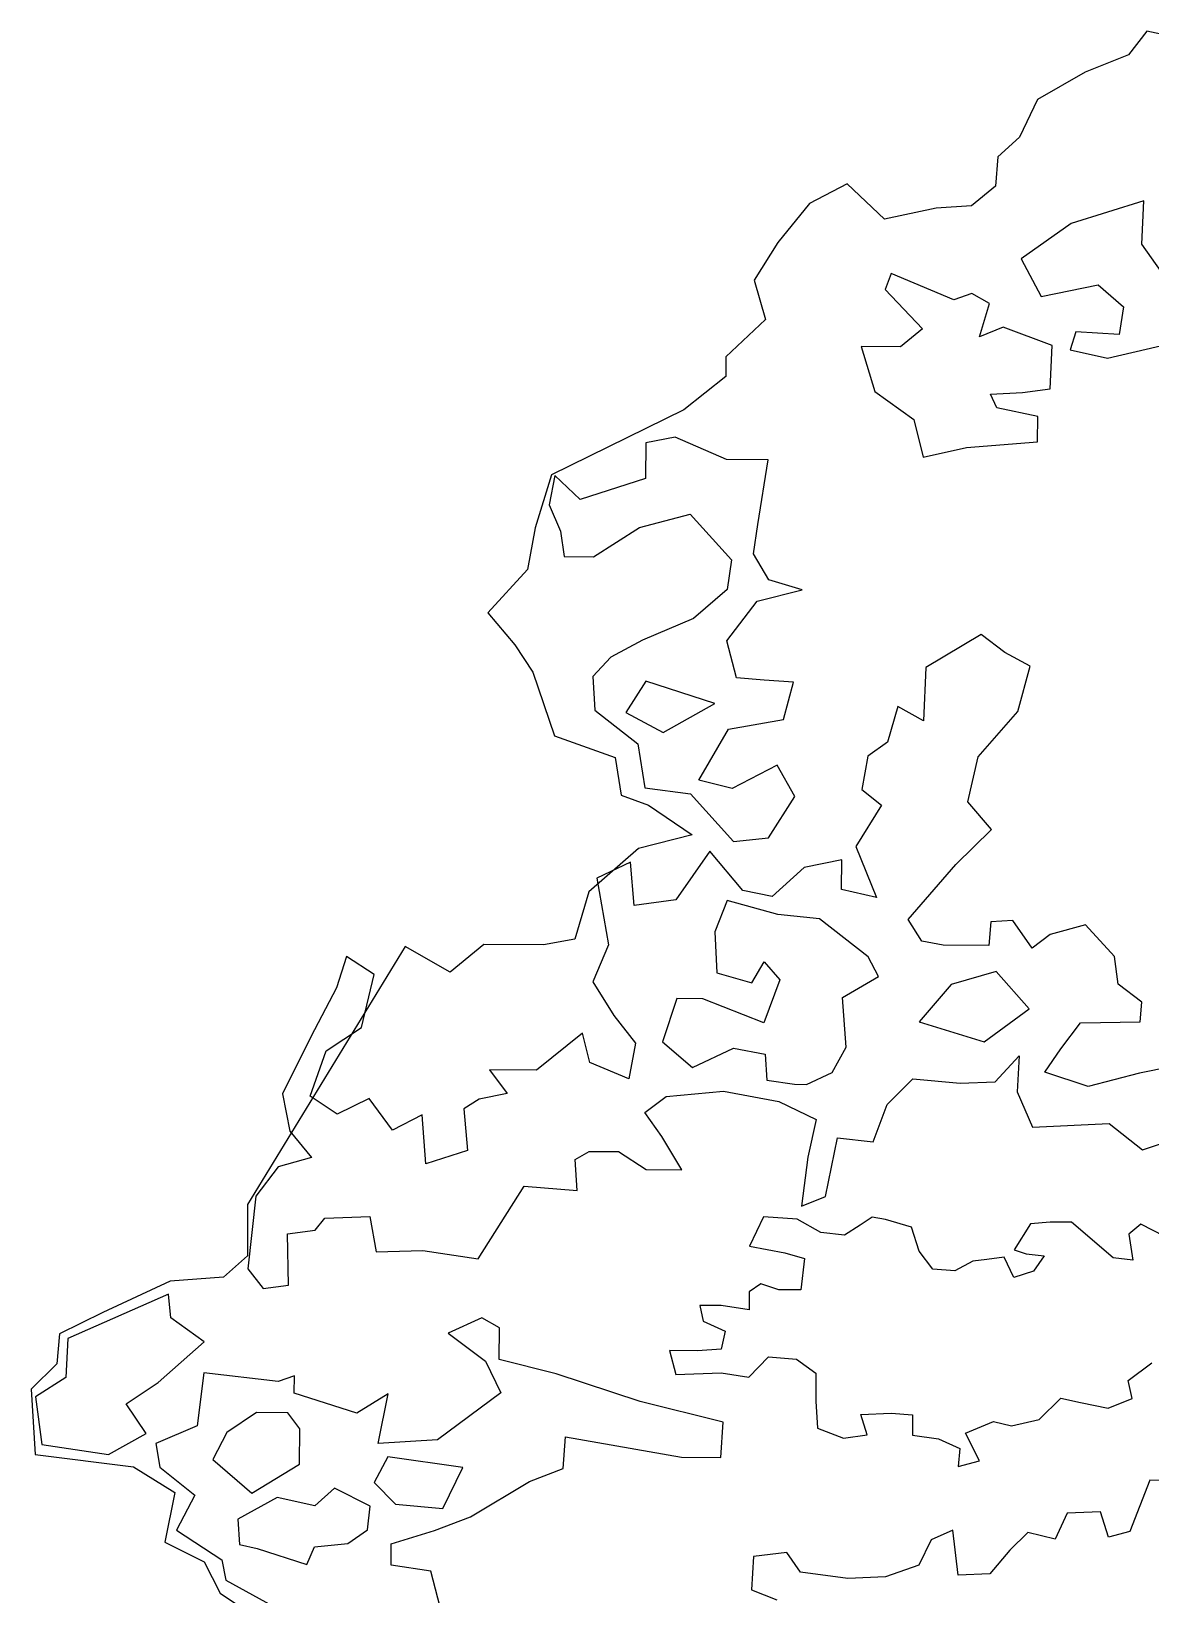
# Model space of a CAD drawing. Header units: millimetres. Extents: x 87938 to 265635, y 330093 to 434310.
# Drawn here: x 221645 to 223884, y 370745 to 373873 of the extents above; entities that cross this region are included whole.
import ezdxf

# ---------------------------------------------------------------- set-up
doc = ezdxf.new("R2010")
doc.units = ezdxf.units.MM

# ---------------------------------------------------------------- blocks, each defined once
blk = doc.blocks.new('A$C78B47F2E')
for p, q in [((2139.3, 6165.3), (2113.5, 6131.5)), ((2193, 6154.3), (2139.3, 6165.3)), ((2113.5, 6131.5), (2051.4, 6107)), ((2051.4, 6107), (1983.3, 6067.7)), ((1983.3, 6067.7), (1957.4, 6014)), ((1957.4, 6014), (1926.7, 5986)), ((1926.7, 5986), (1923.2, 5943.9)), ((1711.5, 5947.4), (1657.6, 5919.5)), ((1765, 5896.7), (1711.5, 5947.4)), ((1923.2, 5943.9), (1889.2, 5915.9)), ((2135.3, 5923), (2031.2, 5890.8)), ((2132.3, 5861.2), (2135.3, 5923)), ((1657.6, 5919.5), (1612.6, 5863.5)), ((1838.7, 5912.8), (1765, 5896.7)), ((1889.2, 5915.9), (1838.7, 5912.8)), ((2031.2, 5890.8), (1959.9, 5840.3)), ((1612.6, 5863.5), (1578.5, 5809.9)), ((2160.1, 5822.3), (2132.3, 5861.2)), ((1959.9, 5840.3), (1988.4, 5786.5)), ((1578.5, 5809.9), (1594.7, 5753.6)), ((1774.3, 5819.4), (1765.9, 5796.4)), ((1863.9, 5781.7), (1774.3, 5819.4)), ((1765.9, 5796.4), (1819.1, 5740)), ((1889.5, 5790.5), (1863.9, 5781.7)), ((1914.9, 5776.3), (1889.5, 5790.5)), ((1988.4, 5786.5), (2070.1, 5803.2)), ((2070.1, 5803.2), (2106.1, 5771.6)), ((1900.6, 5728.6), (1914.9, 5776.3)), ((2106.1, 5771.6), (2100, 5732.1)), ((1594.7, 5753.6), (1538.2, 5700.1)), ((1934.5, 5742.4), (1900.6, 5728.6)), ((2004.3, 5716.3), (1934.5, 5742.4)), ((1819.1, 5740), (1787.5, 5714.6)), ((2038.3, 5735.8), (2029.8, 5710.4)), ((2100, 5732.1), (2038.3, 5735.8)), ((2083.3, 5698.4), (2203.9, 5726.4)), ((1538.2, 5700.1), (1538.1, 5671.9)), ((1787.5, 5714.6), (1731.5, 5715.1)), ((1731.5, 5715.1), (1750.8, 5650.6)), ((2001.4, 5654.5), (2004.3, 5716.3)), ((2029.8, 5710.4), (2083.3, 5698.4)), ((1538.1, 5671.9), (1478.3, 5624.3)), ((1961.8, 5649.1), (2001.4, 5654.5)), ((1750.8, 5650.6), (1806.5, 5610.7)), ((1916.4, 5646.9), (1961.8, 5649.1)), ((1925.4, 5627.1), (1916.4, 5646.9)), ((1478.3, 5624.3), (1289.3, 5531.7)), ((1806.5, 5610.7), (1820.2, 5557)), ((1983.8, 5615.1), (1925.4, 5627.1)), ((1983.5, 5578.8), (1983.8, 5615.1)), ((1466, 5585.2), (1423.9, 5577.3)), ((1539.1, 5553.3), (1466, 5585.2)), ((1423.9, 5577.3), (1423.5, 5526.2)), ((1820.2, 5557), (1882.1, 5570.5)), ((1882.1, 5570.5), (1983.5, 5578.8)), ((1598.4, 5552.9), (1539.1, 5553.3)), ((1583.7, 5460.7), (1598.4, 5552.9)), ((1289.3, 5531.7), (1265.8, 5455.7)), ((1294.1, 5530.4), (1285.6, 5488.5)), ((1330.1, 5496.4), (1294.1, 5530.4)), ((1423.5, 5526.2), (1330.1, 5496.4)), ((1285.6, 5488.5), (1301.8, 5451.3)), ((1414.7, 5456.2), (1487.4, 5475.4)), ((1487.4, 5475.4), (1546.2, 5409.9)), ((1265.8, 5455.7), (1254.7, 5396.2)), ((1301.8, 5451.3), (1307.3, 5415)), ((1349.3, 5414.6), (1414.7, 5456.2)), ((1577.6, 5418.7), (1583.7, 5460.7)), ((1307.3, 5415), (1349.3, 5414.6)), ((1546.2, 5409.9), (1540.1, 5367.9)), ((1599.6, 5381.4), (1577.6, 5418.7)), ((1254.7, 5396.2), (1198.2, 5334.5)), ((1540.1, 5367.9), (1492, 5326.2)), ((1582.9, 5351.1), (1647.3, 5367.1)), ((1647.3, 5367.1), (1599.6, 5381.4)), ((1539.6, 5294.5), (1582.9, 5351.1)), ((1198.2, 5334.5), (1236.9, 5288.8)), ((1492, 5326.2), (1419.3, 5295.4)), ((1419.3, 5295.4), (1373.8, 5271)), ((1553.2, 5241.7), (1539.6, 5294.5)), ((1903.1, 5303.3), (1823.7, 5256.1)), ((1936.7, 5277.5), (1903.1, 5303.3)), ((1236.9, 5288.8), (1262.3, 5249.8)), ((1972.9, 5258.3), (1936.7, 5277.5)), ((1262.3, 5249.8), (1293.3, 5158.7)), ((1373.8, 5271), (1348, 5243.2)), ((1823.7, 5256.1), (1820.6, 5180.3)), ((1955.1, 5193.3), (1972.9, 5258.3)), ((1348, 5243.2), (1350.9, 5195.4)), ((1423.8, 5236.9), (1395.4, 5191.8)), ((1522.4, 5204.8), (1423.8, 5236.9)), ((1592.7, 5238.1), (1553.2, 5241.7)), ((1634.8, 5235.3), (1592.7, 5238.1)), ((1620.3, 5181.8), (1634.8, 5235.3)), ((1350.9, 5195.4), (1412.4, 5147.1)), ((1395.4, 5191.8), (1448.8, 5163.3)), ((1448.8, 5163.3), (1522.4, 5204.8)), ((1783.7, 5200.4), (1769.3, 5149.4)), ((1820.6, 5180.3), (1783.7, 5200.4)), ((1898.5, 5128.6), (1955.1, 5193.3)), ((1499.4, 5095.4), (1541.9, 5168.4)), ((1541.9, 5168.4), (1620.3, 5181.8)), ((1293.3, 5158.7), (1380, 5127.6)), ((1412.4, 5147.1), (1422.6, 5084.4)), ((1769.3, 5149.4), (1741.1, 5129.8)), ((1380, 5127.6), (1388.8, 5073.8)), ((1611.6, 5116.8), (1547.1, 5083.5)), ((1636.8, 5072.1), (1611.6, 5116.8)), ((1741.1, 5129.8), (1732.5, 5082.1)), ((1884, 5064.4), (1898.5, 5128.6)), ((1547.1, 5083.5), (1499.4, 5095.4)), ((1388.8, 5073.8), (1427.6, 5059.6)), ((1422.6, 5084.4), (1487.7, 5075.7)), ((1487.7, 5075.7), (1549, 5007.6)), ((1599.3, 5013), (1636.8, 5072.1)), ((1732.5, 5082.1), (1760.4, 5059.6)), ((1427.6, 5059.6), (1490.3, 5017.1)), ((1760.4, 5059.6), (1723.7, 5000.5)), ((1917.5, 5024.6), (1884, 5064.4)), ((1490.3, 5017.1), (1413.3, 4997.6)), ((1549, 5007.6), (1599.3, 5013)), ((1866.9, 4974.7), (1917.5, 5024.6)), ((1413.3, 4997.6), (1342.7, 4935.9)), ((1515.1, 4993.9), (1466.8, 4924.2)), ((1562.5, 4937.5), (1515.1, 4993.9)), ((1703.7, 4981.7), (1650.1, 4970.6)), ((1703.4, 4938.9), (1703.7, 4981.7)), ((1723.7, 5000.5), (1753.6, 4927.8)), ((1402, 4978.2), (1354.1, 4955.5)), ((1407.4, 4916.4), (1402, 4978.2)), ((1650.1, 4970.6), (1604.4, 4928.9)), ((1798.7, 4896.1), (1866.9, 4974.7)), ((1354.1, 4955.5), (1370.7, 4859.8)), ((1604.4, 4928.9), (1562.5, 4937.5)), ((1753.6, 4927.8), (1703.4, 4938.9)), ((1342.7, 4935.9), (1322.5, 4868.2)), ((1466.8, 4924.2), (1407.4, 4916.4)), ((1540.1, 4923.6), (1522.5, 4878.4)), ((1612.5, 4903.3), (1540.1, 4923.6)), ((1671.8, 4897.1), (1612.5, 4903.3)), ((1741.4, 4843), (1671.8, 4897.1)), ((1818.2, 4865.5), (1798.7, 4896.1)), ((1916.5, 4892.8), (1913.8, 4859)), ((1947.9, 4895), (1916.5, 4892.8)), ((1975.6, 4855.2), (1947.9, 4895)), ((1522.5, 4878.4), (1525.3, 4819.9)), ((2001.3, 4874.8), (1975.6, 4855.2)), ((2051.7, 4888.5), (2001.3, 4874.8)), ((2093.4, 4843.6), (2051.7, 4888.5)), ((1080.1, 4857.8), (855, 4489.1)), ((1144.5, 4821.1), (1080.1, 4857.8)), ((1192.6, 4860.5), (1144.5, 4821.1)), ((1277.8, 4860.1), (1192.6, 4860.5)), ((1322.5, 4868.2), (1277.8, 4860.1)), ((1370.7, 4859.8), (1348, 4807.2)), ((1848.7, 4859.5), (1818.2, 4865.5)), ((1913.8, 4859), (1848.7, 4859.5)), ((996.4, 4843.6), (982, 4798.4)), ((1035.7, 4817.8), (996.4, 4843.6)), ((1575.5, 4805.5), (1593, 4835.9)), ((1593, 4835.9), (1615.1, 4810.1)), ((1756.1, 4814.9), (1741.4, 4843)), ((2098.8, 4804), (2093.4, 4843.6)), ((1017.8, 4742.1), (1035.7, 4817.8)), ((1348, 4807.2), (1378.1, 4759.2)), ((1525.3, 4819.9), (1575.5, 4805.5)), ((1615.1, 4810.1), (1592.4, 4748.5)), ((1704.7, 4784.7), (1756.1, 4814.9)), ((1859.8, 4803.4), (1814.1, 4750.1)), ((1924.2, 4821.8), (1859.8, 4803.4)), ((1971.6, 4768.7), (1924.2, 4821.8)), ((2132.4, 4778.2), (2098.8, 4804)), ((982, 4798.4), (945.2, 4728.6)), ((1468.2, 4783.2), (1447.9, 4721.6)), ((1505.3, 4782.9), (1468.2, 4783.2)), ((1592.4, 4748.5), (1505.3, 4782.9)), ((1710, 4713.8), (1704.7, 4784.7)), ((1378.1, 4759.2), (1409.2, 4719.4)), ((1907, 4721.4), (1971.6, 4768.7)), ((2129.8, 4750.2), (2132.4, 4778.2)), ((967.3, 4708.7), (1017.8, 4742.1)), ((1814.1, 4750.1), (1907, 4721.4)), ((2016.5, 4711.5), (2044.8, 4748.4)), ((2044.8, 4748.4), (2129.8, 4750.2)), ((945.2, 4728.6), (905, 4647.3)), ((1333.5, 4734), (1267.9, 4680.9)), ((1343.8, 4691.8), (1333.5, 4734)), ((1409.2, 4719.4), (1399.7, 4668.4)), ((1447.9, 4721.6), (1490.5, 4685)), ((1689.9, 4677.7), (1710, 4713.8)), ((944.6, 4643.7), (967.3, 4708.7)), ((1399.7, 4668.4), (1343.8, 4691.8)), ((1490.5, 4685), (1549.2, 4712.6)), ((1549.2, 4712.6), (1594.5, 4704)), ((1594.5, 4704), (1596.7, 4666.9)), ((1923.1, 4664.4), (1957.1, 4701.2)), ((1957.1, 4701.2), (1954.3, 4650.2)), ((1994, 4677.9), (2016.5, 4711.5)), ((1267.9, 4680.9), (1200.4, 4681.4)), ((1200.4, 4681.4), (1225.7, 4647.4)), ((1653.5, 4660.7), (1689.9, 4677.7)), ((2055.7, 4657.6), (1994, 4677.9)), ((2129.2, 4676.9), (2055.7, 4657.6)), ((2173.8, 4685.6), (2129.2, 4676.9)), ((905, 4647.3), (915.3, 4593.7)), ((1225.7, 4647.4), (1186, 4639.5)), ((1453.1, 4643.2), (1534.8, 4650.9)), ((1534.8, 4650.9), (1613.8, 4636.2)), ((1596.7, 4666.9), (1636.2, 4660.8)), ((1636.2, 4660.8), (1653.5, 4660.7)), ((1768.7, 4631.8), (1805.2, 4668.6)), ((1805.2, 4668.6), (1872.8, 4662.3)), ((1872.8, 4662.3), (1923.1, 4664.4)), ((1954.3, 4650.2), (1976.1, 4599.7)), ((983.1, 4617.9), (944.6, 4643.7)), ((1028.6, 4640.6), (983.1, 4617.9)), ((1062.1, 4595.1), (1028.6, 4640.6)), ((1186, 4639.5), (1163.7, 4625.6)), ((1163.7, 4625.6), (1169, 4566.2)), ((1422.4, 4620.4), (1453.1, 4643.2)), ((1613.8, 4636.2), (1667.1, 4610.3)), ((1748.5, 4578.4), (1768.7, 4631.8)), ((1104.3, 4617), (1062.1, 4595.1)), ((1109.5, 4546.9), (1104.3, 4617)), ((1446.9, 4586.4), (1422.4, 4620.4)), ((1667.1, 4610.3), (1655.2, 4556.8)), ((1976.1, 4599.7), (2085.8, 4604.7)), ((2085.8, 4604.7), (2133.3, 4567.2)), ((915.3, 4593.7), (946.4, 4556.4)), ((1475.4, 4538.4), (1446.9, 4586.4)), ((1680.3, 4500.6), (1697.5, 4584.5)), ((1697.5, 4584.5), (1748.5, 4578.4)), ((2133.3, 4567.2), (2201.1, 4589.8)), ((1169, 4566.2), (1109.5, 4546.9)), ((1323, 4553.5), (1342.9, 4564.9)), ((1342.9, 4564.9), (1384.9, 4564.6)), ((1384.9, 4564.6), (1424.3, 4538.8)), ((898.5, 4542.7), (866.8, 4500.9)), ((946.4, 4556.4), (898.5, 4542.7)), ((1326, 4509), (1323, 4553.5)), ((1424.3, 4538.8), (1475.4, 4538.4)), ((1655.2, 4556.8), (1646.4, 4486.8)), ((1184.3, 4411.2), (1250.2, 4515.3)), ((1250.2, 4515.3), (1326, 4509)), ((866.8, 4500.9), (855.4, 4397.2)), ((1646.4, 4486.8), (1680.3, 4500.6)), ((855, 4489.1), (854.7, 4415.5)), ((951.4, 4452.5), (965.5, 4469.7)), ((965.5, 4469.7), (1029.8, 4471.7)), ((1029.8, 4471.7), (1038.5, 4421.3)), ((1591.9, 4471.5), (1571.8, 4429.5)), ((1639.9, 4468), (1591.9, 4471.5)), ((1673.7, 4448.8), (1639.9, 4468)), ((1747.4, 4470.8), (1730, 4459.3)), ((1766.4, 4467.4), (1747.4, 4470.8)), ((911.8, 4447), (951.4, 4452.5)), ((913.7, 4373.6), (911.8, 4447)), ((1707.6, 4445.3), (1673.7, 4448.8)), ((1730, 4459.3), (1707.6, 4445.3)), ((1803.6, 4456.5), (1766.4, 4467.4)), ((1814.2, 4422.5), (1803.6, 4456.5)), ((1973.2, 4461.4), (1949.8, 4424.3)), ((2001.3, 4463.8), (1973.2, 4461.4)), ((2031.9, 4463.6), (2001.3, 4463.8)), ((2091.2, 4412.9), (2031.9, 4463.6)), ((2131.1, 4460.7), (2113.7, 4446.7)), ((2113.7, 4446.7), (2119.3, 4409.5)), ((2165, 4443.1), (2131.1, 4460.7)), ((1038.5, 4421.3), (1105.3, 4423.3)), ((1105.3, 4423.3), (1184.3, 4411.2)), ((1571.8, 4429.5), (1622.3, 4420.1)), ((1949.8, 4424.3), (1967.2, 4418.5)), ((854.7, 4415.5), (820.6, 4385.1)), ((1622.3, 4420.1), (1650.3, 4411.7)), ((1650.3, 4411.7), (1645.2, 4367.1)), ((1833.9, 4396.8), (1814.2, 4422.5)), ((1891, 4408.1), (1865.3, 4394.1)), ((1910.9, 4410.5), (1891, 4408.1)), ((1935.7, 4413.6), (1910.9, 4410.5)), ((1949.6, 4384.6), (1935.7, 4413.6)), ((1967.2, 4418.5), (1992.8, 4415.9)), ((1992.8, 4415.9), (1977.8, 4393.6)), ((2119.3, 4409.5), (2091.2, 4412.9)), ((744.5, 4379.7), (648.3, 4334.6)), ((820.6, 4385.1), (744.5, 4379.7)), ((855.4, 4397.2), (877.4, 4369)), ((1865.3, 4394.1), (1833.9, 4396.8)), ((1977.8, 4393.6), (1949.6, 4384.6)), ((742.2, 4360.9), (598.3, 4297.7)), ((745.2, 4327.1), (742.2, 4360.9)), ((877.4, 4369), (913.7, 4373.6)), ((1571.5, 4364.1), (1571.4, 4338.5)), ((1588.1, 4375.6), (1571.5, 4364.1)), ((1613.7, 4367.2), (1588.1, 4375.6)), ((1645.2, 4367.1), (1613.7, 4367.2)), ((648.3, 4334.6), (586.2, 4304.3)), ((1531.7, 4344.5), (1501.1, 4344.6)), ((1501.1, 4344.6), (1506, 4322.2)), ((1571.4, 4338.5), (1531.7, 4344.5)), ((792.8, 4293), (745.2, 4327.1)), ((1189.5, 4327.1), (1141.5, 4305.2)), ((1214.9, 4312.9), (1189.5, 4327.1)), ((1214.6, 4267.5), (1214.9, 4312.9)), ((1506, 4322.2), (1537.4, 4308)), ((586.2, 4304.3), (582.6, 4261.3)), ((598.3, 4297.7), (595.4, 4241.7)), ((727.2, 4234.9), (792.8, 4293)), ((1141.5, 4305.2), (1194.8, 4265.2)), ((1537.4, 4308), (1531.4, 4282.4)), ((1296, 4247.1), (1214.6, 4267.5)), ((1497.5, 4280.1), (1457.8, 4280.3)), ((1457.8, 4280.3), (1466.8, 4246.3)), ((1531.4, 4282.4), (1497.5, 4280.1)), ((1571, 4242.5), (1599.2, 4271.3)), ((1599.2, 4271.3), (1638.9, 4267.8)), ((1638.9, 4267.8), (1666.9, 4247.9)), ((582.6, 4261.3), (546.1, 4225.1)), ((792.4, 4248.5), (782.8, 4172.7)), ((898.6, 4236.1), (792.4, 4248.5)), ((1194.8, 4265.2), (1216.7, 4219.7)), ((1416, 4207.5), (1296, 4247.1)), ((1466.8, 4246.3), (1531.3, 4248.5)), ((1531.3, 4248.5), (1571, 4242.5)), ((1666.9, 4247.9), (1666.7, 4208.2)), ((2112.7, 4237.4), (2146.7, 4262.9)), ((546.1, 4225.1), (551.4, 4131.6)), ((595.4, 4241.7), (552.3, 4214)), ((681.6, 4204), (727.2, 4234.9)), ((921.8, 4244.2), (898.6, 4236.1)), ((921.6, 4219.5), (921.8, 4244.2)), ((2118.4, 4211.8), (2112.7, 4237.4)), ((552.3, 4214), (560.9, 4146.3)), ((710.2, 4161.7), (681.6, 4204)), ((1011.2, 4190.8), (921.6, 4219.5)), ((1055.9, 4218.4), (1011.2, 4190.8)), ((1041.4, 4147.7), (1055.9, 4218.4)), ((1216.7, 4219.7), (1126.3, 4152.8)), ((1534.5, 4177.8), (1416, 4207.5)), ((1666.7, 4208.2), (1669, 4169.3)), ((1985.9, 4181.8), (2016.6, 4212.3)), ((2016.6, 4212.3), (2044.7, 4206.3)), ((2044.7, 4206.3), (2084.4, 4197.9)), ((2084.4, 4197.9), (2118.4, 4211.8)), ((867.8, 4191.8), (825.6, 4163.3)), ((912.3, 4191.5), (867.8, 4191.8)), ((929.5, 4168.3), (912.3, 4191.5)), ((1530.8, 4127.5), (1534.5, 4177.8)), ((1731.2, 4188.8), (1774.2, 4191.1)), ((1740.1, 4159.8), (1731.2, 4188.8)), ((1774.2, 4191.1), (1804.8, 4188.5)), ((1804.8, 4188.5), (1804.6, 4159.5)), ((1880.7, 4162.5), (1920.5, 4178.8)), ((1920.5, 4178.8), (1946.1, 4172.9)), ((1946.1, 4172.9), (1985.9, 4181.8)), ((656.4, 4131.6), (710.2, 4161.7)), ((782.8, 4172.7), (724.1, 4147.6)), ((825.6, 4163.3), (805.5, 4124.7)), ((929.1, 4118), (929.5, 4168.3)), ((1305.7, 4111.9), (1309.3, 4157.2)), ((1309.3, 4157.2), (1474.8, 4127.9)), ((1669, 4169.3), (1706.2, 4155)), ((1706.2, 4155), (1740.1, 4159.8)), ((1804.6, 4159.5), (1841.8, 4154.4)), ((1900.4, 4122.7), (1880.7, 4162.5)), ((560.9, 4146.3), (656.4, 4131.6)), ((724.1, 4147.6), (729.6, 4113.8)), ((1126.3, 4152.8), (1041.4, 4147.7)), ((1841.8, 4154.4), (1872.4, 4140.2)), ((1872.4, 4140.2), (1869.8, 4114.5)), ((551.4, 4131.6), (691.9, 4114.4)), ((691.9, 4114.4), (751.3, 4077.7)), ((729.6, 4113.8), (779.6, 4073.8)), ((805.5, 4124.7), (861.2, 4076.5)), ((861.2, 4076.5), (929.1, 4118)), ((1055.3, 4128.6), (1036, 4091.7)), ((1162.3, 4113), (1055.3, 4128.6)), ((1133.8, 4054.7), (1162.3, 4113)), ((1257.8, 4093.3), (1305.7, 4111.9)), ((1474.8, 4127.9), (1530.8, 4127.5)), ((1869.8, 4114.5), (1900.4, 4122.7)), ((1036, 4091.7), (1066.3, 4060.9)), ((1173.3, 4042.8), (1257.8, 4093.3)), ((2143.8, 4094.9), (2115.2, 4021.7)), ((2183.3, 4094.6), (2143.8, 4094.9)), ((751.3, 4077.7), (736.9, 4006.7)), ((779.6, 4073.8), (753.6, 4023.7)), ((897.4, 4070.5), (841.1, 4039.6)), ((950.9, 4058.5), (897.4, 4070.5)), ((979.1, 4083.9), (950.9, 4058.5)), ((1030, 4057.9), (979.1, 4083.9)), ((1026.5, 4024.2), (1030, 4057.9)), ((1066.3, 4060.9), (1133.8, 4054.7)), ((2025.6, 4048), (2008.8, 4011)), ((2073.4, 4050.1), (2025.6, 4048)), ((2084.7, 4013.7), (2073.4, 4050.1)), ((753.6, 4023.7), (818.4, 3981.2)), ((841.1, 4039.6), (843.3, 4003.3)), ((998.3, 4004.6), (1026.5, 4024.2)), ((1060.1, 4004.1), (1122.1, 4023.4)), ((1122.1, 4023.4), (1173.3, 4042.8)), ((1862.2, 4023.6), (1831.6, 4009.9)), ((1870, 3959.3), (1862.2, 4023.6)), ((2115.2, 4021.7), (2084.7, 4013.7)), ((736.9, 4006.7), (793, 3978.3)), ((843.3, 4003.3), (868.8, 3997.3)), ((939.5, 3974.5), (950.4, 4000)), ((950.4, 4000), (998.3, 4004.6)), ((1059.9, 3973.6), (1060.1, 4004.1)), ((1831.6, 4009.9), (1814, 3973.7)), ((1969.3, 4020.4), (1943.6, 3995)), ((2008.8, 4011), (1969.3, 4020.4)), ((793, 3978.3), (816, 3933.5)), ((818.4, 3981.2), (824, 3952.3)), ((868.8, 3997.3), (939.5, 3974.5)), ((1577.6, 3986.2), (1574.7, 3938.4)), ((1625.4, 3991.6), (1577.6, 3986.2)), ((1645, 3963.5), (1625.4, 3991.6)), ((1943.6, 3995), (1915.3, 3961.4)), ((1116.7, 3965), (1059.9, 3973.6)), ((1130.3, 3913.8), (1116.7, 3965)), ((1712.5, 3954.7), (1645, 3963.5)), ((1766.1, 3956.8), (1712.5, 3954.7)), ((1814, 3973.7), (1766.1, 3956.8)), ((1915.3, 3961.4), (1870, 3959.3)), ((816, 3933.5), (854.7, 3907.7)), ((824, 3952.3), (890.5, 3915.6)), ((1574.7, 3938.4), (1610.9, 3924.2))]:
    blk.add_line(p, q)

msp = doc.modelspace()

# ---------------------------------------------------------------- block references
at = {"xscale": 1.4, "yscale": 1.4, "zscale": 1.4}
msp.add_blockref('A$C78B47F2E', (220880.6, 365241.3), dxfattribs=at)

doc.saveas('drawing.dxf')
